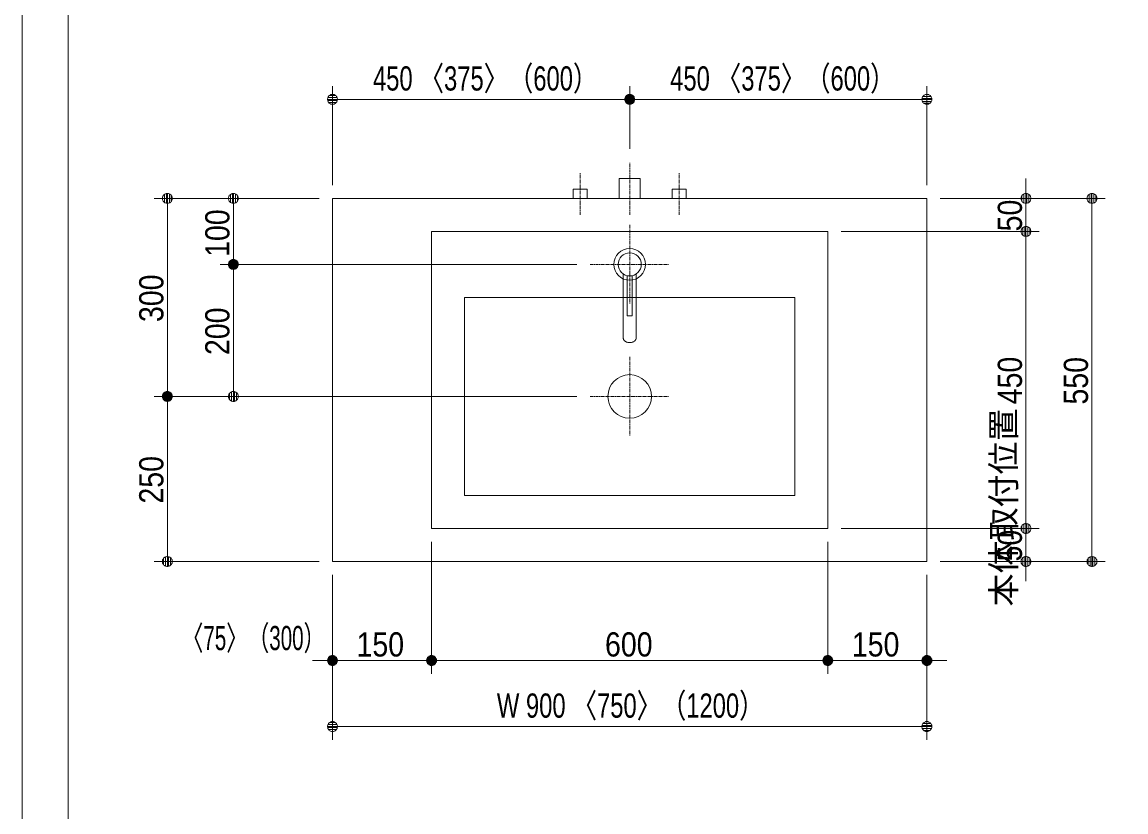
# Model space of a CAD drawing. Units: millimetres, scale not verified. Extents: x -6062 to 6062, y -3045 to 3045.
# Drawn here: x -5788 to -4116, y -799 to 397 of the extents above; entities that cross this region are included whole.
import ezdxf
from ezdxf.enums import TextEntityAlignment as Align

# ---------------------------------------------------------------- set-up
doc = ezdxf.new("R2010")
doc.units = ezdxf.units.MM
doc.header["$LTSCALE"] = 20
doc.linetypes.add('CHAIN1', pattern=[8, 5, -1, 1, -1])
for name, color, linetype, lineweight in [('0-0_1図面枠', 7, 'Continuous', 9), ('0-1_2寸法-1', 7, 'Continuous', 9), ('0-2_0', 7, 'Continuous', 9), ('0-3_2寸法-2', 7, 'Continuous', 9), ('0-4_5ボウル・キャビネット', 7, 'Continuous', 9), ('0-7_4給排水', 7, 'Continuous', 9)]:
    doc.layers.add(name, color=color, linetype=linetype, lineweight=lineweight)
doc.styles.add('ＭＳ Ｐゴシック', font='')
doc.styles.get('ＭＳ Ｐゴシック').set_extended_font_data('MS PGothic')

# ---------------------------------------------------------------- blocks, each defined once
blk = doc.blocks.new('グループ-2')
at = {"layer": '0-0_1図面枠'}
blk.add_lwpolyline([(-80000, 55400), (80000, 55400), (80000, -55400), (-80000, -55400)], close=True, dxfattribs=at)
blk = doc.blocks.new('図面枠')
at = {"layer": '0-0_1図面枠'}
blk.add_blockref('グループ-2', (0, 0), dxfattribs=at)
blk = doc.blocks.new('_Dot')
at = {"layer": '0-2_0'}
for p, q in [((-10, 0), (-20, 0)), ((9.78, 2), (-9.78, 2)), ((7.99, 6), (-7.99, 6)), ((9.16, -3.98), (-9.16, -3.98)), ((6, -7.98), (-6, -7.98))]:
    blk.add_line(p, q, dxfattribs=at)
for points in [[(10, 0), (9.92, 1.25), (9.69, 2.49), (9.3, 3.68), (8.76, 4.82), (8.09, 5.88), (7.29, 6.85), (6.37, 7.71), (5.36, 8.44), (4.26, 9.05), (3.09, 9.51), (1.87, 9.82), (0.63, 9.98), (-0.63, 9.98), (-1.87, 9.82), (-3.09, 9.51), (-4.26, 9.05), (-5.36, 8.44), (-6.37, 7.71), (-7.29, 6.85), (-8.09, 5.88), (-8.76, 4.82), (-9.3, 3.68), (-9.69, 2.49), (-9.92, 1.25), (-10, 0), (0, 0)], [(-10, 0), (-9.92, -1.25), (-9.69, -2.49), (-9.3, -3.68), (-8.76, -4.82), (-8.09, -5.88), (-7.29, -6.85), (-6.37, -7.71), (-5.36, -8.44), (-4.26, -9.05), (-3.09, -9.51), (-1.87, -9.82), (-0.63, -9.98), (0.63, -9.98), (1.87, -9.82), (3.09, -9.51), (4.26, -9.05), (5.36, -8.44), (6.37, -7.71), (7.29, -6.85), (8.09, -5.88), (8.76, -4.82), (9.3, -3.68), (9.69, -2.49), (9.92, -1.25), (10, 0), (0, 0)]]:
    blk.add_lwpolyline(points, close=True, dxfattribs=at)
blk = doc.blocks.new('グループ-6')
at = {"layer": '0-7_4給排水', "linetype": 'CHAIN1'}
blk.add_line((-61600, 2100), (-61600, 3700), dxfattribs=at)
at = {"layer": '0-7_4給排水'}
blk.add_lwpolyline([(-61920, 2600), (-61920, 3200), (-61280, 3200), (-61280, 2600)], dxfattribs=at)
blk = doc.blocks.new('グループ-12')
at = {"layer": '0-4_5ボウル・キャビネット', "linetype": 'CHAIN1'}
for p, q in [((-61600, -2200), (-61600, -4600)), ((-62800, -3400), (-60400, -3400))]:
    blk.add_line(p, q, dxfattribs=at)
at = {"layer": '0-4_5ボウル・キャビネット'}
for points in [[(-67600, 1600), (-55600, 1600), (-55600, -7400), (-67600, -7400)], [(-66600, -400), (-56600, -400), (-56600, -6400), (-66600, -6400)]]:
    blk.add_lwpolyline(points, close=True, dxfattribs=at)
blk.add_circle((-61600, -3400), 660, dxfattribs=at)
blk = doc.blocks.new('グループ-18')
at = {"layer": '0-7_4給排水', "linetype": 'CHAIN1'}
for p, q in [((-61600, 1800), (-61600, -600)), ((-62800, 600), (-60400, 600))]:
    blk.add_line(p, q, dxfattribs=at)
at = {"layer": '0-7_4給排水'}
for points in [[(-61800, 312.8), (-61800, -1617.1), (-61799.2, -1630.8), (-61796.7, -1645), (-61792.3, -1659.2), (-61786, -1673.5), (-61777.7, -1687.4), (-61767.4, -1700.9), (-61755.3, -1713.6), (-61741.4, -1725.4), (-61726.1, -1736), (-61709.4, -1745.3), (-61691.9, -1753.2), (-61673.6, -1759.5), (-61655, -1764.4), (-61636.4, -1767.7), (-61618, -1769.7), (-61600, -1770.3), (-61582, -1769.7), (-61563.6, -1767.7), (-61545, -1764.4), (-61526.4, -1759.5), (-61508.1, -1753.2), (-61490.6, -1745.3), (-61473.9, -1736), (-61458.6, -1725.4), (-61444.7, -1713.6), (-61432.6, -1700.9), (-61422.3, -1687.4), (-61414, -1673.5), (-61407.7, -1659.2), (-61403.3, -1645), (-61400.8, -1630.8), (-61400, -1617.1), (-61400, 312.8)], [(-61680, 259.3), (-61680, -960), (-61520, -960), (-61520, 259.3)]]:
    blk.add_lwpolyline(points, dxfattribs=at)
for radius in [480, 350]:
    blk.add_circle((-61600, 600), radius, dxfattribs=at)
blk = doc.blocks.new('止水栓_平面_W75')
at = {"layer": '0-7_4給排水', "linetype": 'CHAIN1'}
for p, q in [((-1500, -500), (-1500, 780)), ((1500, -500), (1500, 780))]:
    blk.add_line(p, q, dxfattribs=at)
at = {"layer": '0-7_4給排水'}
for points in [[(-1710, 0), (-1710, 280), (-1290, 280), (-1290, 0)], [(1290, 0), (1290, 280), (1710, 280), (1710, 0)]]:
    blk.add_lwpolyline(points, dxfattribs=at)

msp = doc.modelspace()

# ---------------------------------------------------------------- linework, layer by layer
at = {"layer": '0-0_1図面枠'}
msp.add_line((-5717.5, 1750), (-5717.5, -2420), dxfattribs=at)
at = {"layer": '0-1_2寸法-1'}
for p, q in [((-5317.5, 150), (-5317.5, 300)), ((-4867.5, 205), (-4867.5, 300)), ((-4867.5, 205), (-4867.5, 300)), ((-4417.5, 150), (-4417.5, 300)), ((-4882.51, 280), (-5302.49, 280)), ((-4852.49, 280), (-4432.51, 280)), ((-4267.5, 145.01), (-4267.5, 160.01)), ((-5487.5, 130), (-5587.5, 130)), ((-5337.5, 130), (-5487.5, 130)), ((-4397.5, 130), (-4247.5, 130)), ((-4267.5, 80), (-4267.5, 130)), ((-4247.5, 130), (-4147.5, 130)), ((-5567.5, -154.99), (-5567.5, 114.99)), ((-5467.5, 45.01), (-5467.5, 114.99)), ((-4167.5, -404.99), (-4167.5, 114.99)), ((-4547.5, 80), (-4247.5, 80)), ((-4397.5, 80), (-4247.5, 80)), ((-4267.5, -354.99), (-4267.5, 64.99)), ((-4267.5, 64.99), (-4267.5, 49.99)), ((-4947.5, 30), (-5487.5, 30)), ((-4947.5, 30), (-5487.5, 30)), ((-5467.5, 14.99), (-5467.5, -154.99)), ((-5487.5, -170), (-5587.5, -170)), ((-5487.5, -170), (-5587.5, -170)), ((-4947.5, -170), (-5487.5, -170)), ((-5567.5, -185.01), (-5567.5, -404.99)), ((-4267.5, -354.99), (-4267.5, -339.99)), ((-4547.5, -370), (-4247.5, -370)), ((-4397.5, -370), (-4247.5, -370)), ((-4267.5, -420), (-4267.5, -370)), ((-5167.5, -390), (-5167.5, -590)), ((-4567.5, -390), (-4567.5, -590)), ((-5337.5, -420), (-5587.5, -420)), ((-4397.5, -420), (-4247.5, -420)), ((-4247.5, -420), (-4147.5, -420)), ((-5317.5, -440), (-5317.5, -590)), ((-5167.5, -440), (-5167.5, -590)), ((-4567.5, -440), (-4567.5, -590)), ((-4417.5, -440), (-4417.5, -590)), ((-4267.5, -435.01), (-4267.5, -450.01)), ((-5302.49, -570), (-5182.51, -570)), ((-4582.51, -570), (-5152.49, -570)), ((-4552.49, -570), (-4432.51, -570)), ((-5317.5, -590), (-5317.5, -690)), ((-4417.5, -590), (-4417.5, -690)), ((-4432.51, -670), (-5302.49, -670))]:
    msp.add_line(p, q, dxfattribs=at)
at = {"layer": '0-3_2寸法-2'}
for p, q in [((-5317.5, -440), (-5317.5, -590)), ((-5167.5, -440), (-5167.5, -590)), ((-4567.5, -440), (-4567.5, -590)), ((-4417.5, -440), (-4417.5, -590)), ((-5332.51, -570), (-5347.51, -570)), ((-5167.5, -570), (-5317.5, -570)), ((-5152.49, -570), (-5137.49, -570)), ((-4582.51, -570), (-4597.51, -570)), ((-4567.5, -570), (-4417.5, -570)), ((-4402.49, -570), (-4387.49, -570))]:
    msp.add_line(p, q, dxfattribs=at)
at = {"layer": '0-4_5ボウル・キャビネット'}
msp.add_lwpolyline([(-5317.5, 130), (-4417.5, 130), (-4417.5, -420), (-5317.5, -420)], close=True, dxfattribs=at)

# ---------------------------------------------------------------- block references
at = {"layer": '0-0_1図面枠', "xscale": 0.05, "yscale": 0.05}
msp.add_blockref('図面枠', (-1787.5, 0), dxfattribs=at)
at = {"layer": '0-1_2寸法-1', "xscale": 0.7503418, "yscale": 0.7503418}
for p, rotation in [((-5317.5, 280), 180), ((-4867.5, 280), 180), ((-5567.5, 130), 90), ((-5467.5, 130), 90), ((-4267.5, 130), 270), ((-4167.5, 130), 90), ((-4267.5, 80), 90), ((-4267.5, 80), 90), ((-5467.5, 30), 270), ((-5467.5, 30), 90), ((-5567.5, -170), 270), ((-5567.5, -170), 90), ((-5467.5, -170), 270), ((-4267.5, -370), 270), ((-4267.5, -370), 270), ((-5567.5, -420), 270), ((-4267.5, -420), 90), ((-4167.5, -420), 270), ((-5317.5, -570), 180), ((-5167.5, -570), 180), ((-4567.5, -570), 180), ((-5317.5, -670), 180)]:
    msp.add_blockref('_Dot', p, dxfattribs=dict(at, rotation=rotation))
for p in [(-4867.5, 280), (-4417.5, 280), (-5167.5, -570), (-4567.5, -570), (-4417.5, -570), (-4417.5, -670)]:
    msp.add_blockref('_Dot', p, dxfattribs=at)
at = {"layer": '0-3_2寸法-2', "xscale": 0.7503418, "yscale": 0.7503418}
for p in [(-5317.5, -570), (-4567.5, -570)]:
    msp.add_blockref('_Dot', p, dxfattribs=at)
at = {"layer": '0-3_2寸法-2', "xscale": 0.7503418, "yscale": 0.7503418, "rotation": 180}
for p in [(-5167.5, -570), (-4417.5, -570)]:
    msp.add_blockref('_Dot', p, dxfattribs=at)
at = {"layer": '0-4_5ボウル・キャビネット', "xscale": 0.05, "yscale": 0.05}
msp.add_blockref('グループ-12', (-1787.5, 0), dxfattribs=at)
at = {"layer": '0-7_4給排水', "xscale": 0.05, "yscale": 0.05}
for name, p in [('グループ-6', (-1787.5, 0)), ('止水栓_平面_W75', (-4867.5, 130)), ('グループ-18', (-1787.5, 0))]:
    msp.add_blockref(name, p, dxfattribs=at)

# ---------------------------------------------------------------- texts
at = {"layer": '0-1_2寸法-1', "style": 'ＭＳ Ｐゴシック'}
for s, height, width, p in [('450 〈375〉（600）', 36.69, 0.75, (-5256.19, 282.35)), ('450 〈375〉（600）', 36.69, 0.75, (-4806.19, 282.35)), ('150', 36.66, 0.9, (-5281.11, -574.96)), ('600', 36.66, 0.9, (-4904.88, -574.96)), ('150', 36.66, 0.9, (-4531.11, -574.96)), ('W 900 〈750〉（1200）', 36.69, 0.75, (-5068.55, -667.65))]:
    msp.add_text(s, height=height, dxfattribs=dict(at, width=width)).set_placement(p, align=Align.BOTTOM_LEFT)
at = {"layer": '0-1_2寸法-1', "style": 'ＭＳ Ｐゴシック', "width": 0.9}
for s, p in [('50', (-4262.54, 80.02)), ('100', (-5462.54, 41.39)), ('300', (-5562.54, -57.28)), ('200', (-5462.54, -107.28)), ('450', (-4262.54, -181.89)), ('550', (-4162.54, -182.28)), ('250', (-5562.54, -332.28)), ('50', (-4262.54, -419.98))]:
    msp.add_text(s, height=36.66, rotation=90, dxfattribs=at).set_placement(p, align=Align.BOTTOM_LEFT)
at = {"layer": '0-3_2寸法-2', "style": 'ＭＳ Ｐゴシック'}
msp.add_text('本体取付位置', height=36.66, rotation=90, dxfattribs=at).set_placement((-4272.19, -488.14), align=Align.BOTTOM_LEFT)
at = {"layer": '0-3_2寸法-2', "style": 'ＭＳ Ｐゴシック', "width": 0.65}
msp.add_text('〈75〉（300）', height=36.69, dxfattribs=at).set_placement((-5545.56, -565.31), align=Align.BOTTOM_LEFT)

doc.saveas('drawing.dxf')
